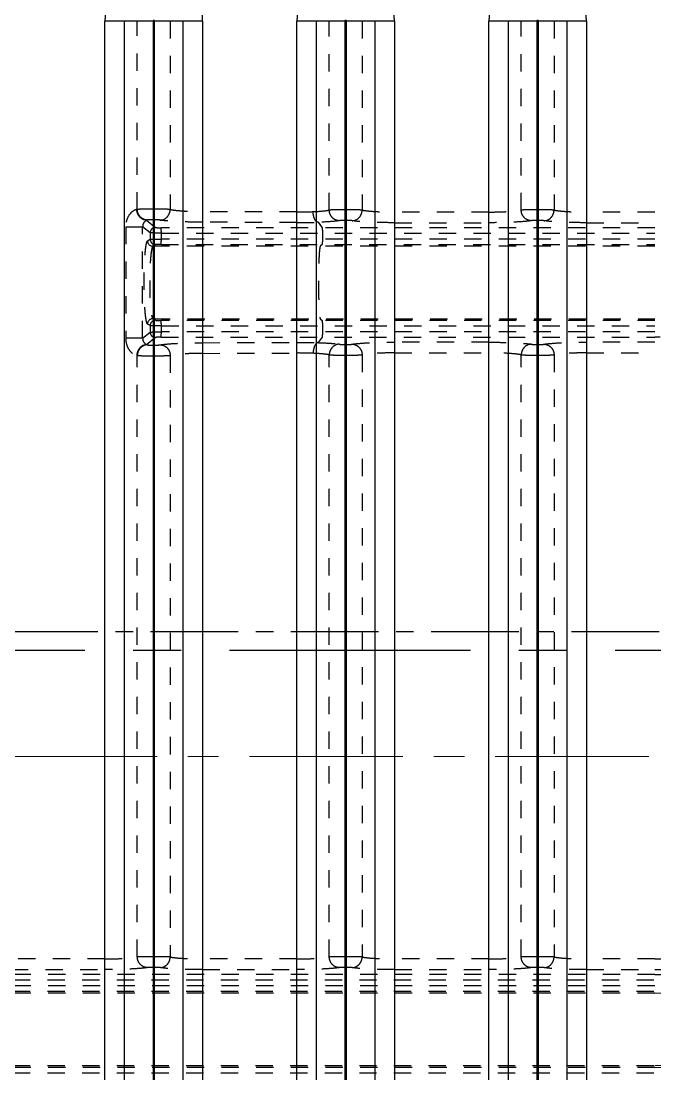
# Model space of a CAD drawing. Header units: millimetres. Extents: x 1572 to 4063, y -10865 to -3081.
# Drawn here: x 2630.3 to 2690.1, y -3748.5 to -3649.3 of the extents above; entities that cross this region are included whole.
import ezdxf

# ---------------------------------------------------------------- set-up
doc = ezdxf.new("R2010")
doc.units = ezdxf.units.MM
doc.header["$LTSCALE"] = 16.335
doc.linetypes.add('CENTER', pattern=[0.6, 0.375, -0.075, 0.075, -0.075])
doc.linetypes.add('HIDDEN', pattern=[0.2, 0.1, -0.1])
doc.layers.get('0').update_dxf_attribs({"linetype": 'CONTINUOUS'})
doc.layers.add('center', color=1, linetype='CENTER', lineweight=9)
doc.layers.add('DEFAULT_2', color=8, linetype='HIDDEN')

# ---------------------------------------------------------------- blocks, each defined once
blk = doc.blocks.new('256')
at = {"color": 7, "linetype": 'Continuous'}
for p, q in [((2594.381, -3160.785), (2594.381, -3017.07)), ((2596.234, -3160.785), (2596.234, -3017.07)), ((2598.921, -3017.07), (2598.921, -3160.785)), ((2599.054, -3160.785), (2599.054, -3017.07)), ((2601.741, -3017.07), (2601.741, -3160.785)), ((2603.594, -3017.07), (2603.594, -3160.785)), ((2612.471, -3160.785), (2612.471, -3017.07)), ((2614.324, -3160.785), (2614.324, -3017.07)), ((2617.011, -3017.07), (2617.011, -3160.785)), ((2617.144, -3160.785), (2617.144, -3017.07)), ((2619.831, -3017.07), (2619.831, -3160.785)), ((2621.684, -3017.07), (2621.684, -3160.785)), ((2630.561, -3160.785), (2630.561, -3017.07)), ((2632.414, -3160.785), (2632.414, -3017.07)), ((2635.101, -3017.07), (2635.101, -3160.785)), ((2635.234, -3160.785), (2635.234, -3017.07)), ((2637.921, -3017.07), (2637.921, -3160.785)), ((2639.774, -3017.07), (2639.774, -3160.785)), ((2594.381, -3160.785), (2598.921, -3160.785)), ((2599.054, -3160.785), (2603.594, -3160.785)), ((2612.471, -3160.785), (2617.011, -3160.785)), ((2617.144, -3160.785), (2621.684, -3160.785)), ((2630.561, -3160.785), (2635.101, -3160.785)), ((2635.234, -3160.785), (2639.774, -3160.785))]:
    blk.add_line(p, q, dxfattribs=at)
for centre, radius, end in [((2598.987, -3160.785), 4.606, 360), ((2598.987, -3160.785), 0.0669, 0), ((2617.077, -3160.785), 4.606, 360), ((2617.077, -3160.785), 0.0669, 0), ((2635.167, -3160.785), 4.606, 360), ((2635.167, -3160.785), 0.0669, 0)]:
    blk.add_arc(centre, radius, 180, end, dxfattribs=at)
at = {"layer": 'DEFAULT_2', "color": 8, "linetype": 'HIDDEN'}
for p, q in [((2736.672, -3061.724), (2587.932, -3061.724)), ((2587.932, -3062.226), (2736.672, -3062.226)), ((2736.672, -3062.4), (2587.932, -3062.4)), ((2587.932, -3069.225), (2736.672, -3069.225)), ((2736.672, -3069.399), (2587.932, -3069.399)), ((2587.932, -3069.901), (2736.672, -3069.901)), ((2736.672, -3070.463), (2587.932, -3070.463)), ((2587.932, -3070.964), (2736.672, -3070.964)), ((2594.382, -3071.442), (2587.932, -3071.442)), ((2599.055, -3071.653), (2598.92, -3071.653)), ((2612.472, -3071.442), (2603.592, -3071.442)), ((2617.145, -3071.653), (2617.01, -3071.653)), ((2630.562, -3071.442), (2621.682, -3071.442)), ((2635.235, -3071.653), (2635.1, -3071.653)), ((2648.652, -3071.442), (2639.772, -3071.442)), ((2587.932, -3072.445), (2594.381, -3072.445)), ((2597.438, -3129.345), (2597.438, -3072.63)), ((2598.921, -3072.655), (2599.054, -3072.655)), ((2600.537, -3072.63), (2600.537, -3129.345)), ((2603.594, -3072.445), (2612.471, -3072.445)), ((2615.528, -3129.345), (2615.528, -3072.63)), ((2617.011, -3072.655), (2617.144, -3072.655)), ((2618.627, -3072.63), (2618.627, -3129.345)), ((2621.684, -3072.445), (2630.561, -3072.445)), ((2633.618, -3129.286), (2633.618, -3072.63)), ((2635.101, -3072.655), (2635.234, -3072.655)), ((2636.717, -3072.63), (2636.717, -3129.282)), ((2639.774, -3072.445), (2648.651, -3072.445)), ((2594.381, -3129.53), (2587.932, -3129.53)), ((2599.054, -3129.319), (2598.921, -3129.319)), ((2612.471, -3129.53), (2603.594, -3129.53)), ((2617.144, -3129.319), (2617.011, -3129.319)), ((2630.561, -3129.485), (2621.684, -3129.518)), ((2635.234, -3129.258), (2635.101, -3129.258)), ((2587.932, -3130.533), (2594.382, -3130.533)), ((2598.92, -3130.322), (2599.055, -3130.322)), ((2603.592, -3130.533), (2612.472, -3130.533)), ((2617.01, -3130.322), (2617.144, -3130.322)), ((2617.077, -3130.322), (2617.077, -3142.003)), ((2619.3, -3131.011), (2619.688, -3130.494)), ((2630.566, -3130.488), (2621.687, -3130.521)), ((2635.003, -3130.977), (2635.856, -3130.294)), ((2635.238, -3130.26), (2635.104, -3130.261)), ((2634.477, -3131.011), (2587.932, -3131.011)), ((2587.932, -3131.512), (2634.452, -3131.512)), ((2619.276, -3132.074), (2619.276, -3131.512)), ((2634.452, -3131.512), (2634.452, -3132.074)), ((2636.214, -3130.91), (2635.506, -3131.478)), ((2635.506, -3132.1), (2635.506, -3131.478)), ((2636.214, -3130.91), (2636.214, -3141.415)), ((2636.214, -3130.91), (2637.81, -3130.91)), ((2637.81, -3141.415), (2637.81, -3130.91)), ((2634.452, -3132.074), (2587.932, -3132.074)), ((2587.932, -3132.576), (2634.477, -3132.576)), ((2635.251, -3132.75), (2587.932, -3132.75)), ((2619.475, -3132.75), (2619.301, -3132.576)), ((2635.251, -3132.75), (2635.004, -3132.601)), ((2635.506, -3132.1), (2635.753, -3132.248)), ((2587.932, -3139.575), (2635.251, -3139.575)), ((2634.477, -3139.749), (2587.932, -3139.749)), ((2619.301, -3139.749), (2619.475, -3139.575)), ((2635.004, -3139.723), (2635.251, -3139.575)), ((2587.932, -3140.251), (2634.452, -3140.251)), ((2634.452, -3140.813), (2587.932, -3140.813)), ((2619.276, -3140.813), (2619.276, -3140.251)), ((2634.452, -3140.251), (2634.452, -3140.813)), ((2635.753, -3140.077), (2635.506, -3140.225)), ((2635.506, -3140.846), (2635.506, -3140.225)), ((2587.932, -3141.314), (2634.477, -3141.314)), ((2594.382, -3141.792), (2587.932, -3141.792)), ((2612.472, -3141.792), (2603.592, -3141.792)), ((2619.688, -3141.831), (2619.3, -3141.314)), ((2621.687, -3141.804), (2630.566, -3141.837)), ((2635.856, -3142.031), (2635.003, -3141.348)), ((2635.506, -3140.846), (2636.214, -3141.415)), ((2637.81, -3141.415), (2636.214, -3141.415)), ((2587.932, -3142.795), (2594.381, -3142.795)), ((2599.055, -3142.003), (2598.92, -3142.003)), ((2603.594, -3142.795), (2612.471, -3142.795)), ((2617.144, -3142.003), (2617.01, -3142.003)), ((2635.104, -3142.064), (2635.238, -3142.064)), ((2597.438, -3160.785), (2597.438, -3142.98)), ((2598.921, -3143.005), (2599.054, -3143.005)), ((2600.537, -3142.98), (2600.537, -3160.785)), ((2615.528, -3160.785), (2615.528, -3142.98)), ((2617.011, -3143.005), (2617.144, -3143.005)), ((2618.627, -3142.98), (2618.627, -3160.785)), ((2621.684, -3142.823), (2630.561, -3142.823)), ((2633.618, -3160.785), (2633.618, -3143.039)), ((2635.101, -3143.067), (2635.234, -3143.067)), ((2636.717, -3143.043), (2636.717, -3160.785))]:
    blk.add_line(p, q, dxfattribs=at)
at = {"layer": 'DEFAULT_2', "color": 1, "linetype": 'CENTER', "ltscale": 1.349153}
blk.add_line((2494.972, -3103.266), (2829.633, -3103.266), dxfattribs=at)
at = {"layer": 'DEFAULT_2', "color": 8, "linetype": 'HIDDEN'}
for centre, radius, start, end in [((2587.932, -3087.922), 27.261, 90, 180), ((2587.932, -3087.922), 25.696, 90, 180), ((2587.932, -3087.922), 25.522, 90, 180), ((2587.932, -3087.922), 18.698, 90, 180), ((2587.932, -3087.922), 16.959, 90, 180), ((2587.932, -3087.922), 16.48, 90, 99.02842), ((2587.932, -3087.922), 15.478, 90, 99.02842), ((2587.932, -3114.052), 16.959, 180, 270), ((2587.932, -3114.052), 15.478, 260.97158, 270), ((2637.243, -3126.791), 2.546, 258.07656, 259.16299), ((2587.932, -3114.052), 16.48, 260.97158, 270), ((2636.468, -3126.125), 4.213, 260.79558, 261.64319), ((2635.249, -3132.246), 0.504, 270.20986, 359.76958), ((2635.249, -3140.078), 0.504, 0.20884, 89.78932), ((2621.413, -3195.708), 53.905, 89.70876, 91.83451), ((2636.468, -3146.199), 4.213, 98.3568, 99.2044), ((2637.243, -3145.534), 2.546, 100.83701, 101.92344)]:
    blk.add_arc(centre, radius, start, end, dxfattribs=at)
for points, knots in [([(2594.382, -3071.442), (2594.799, -3071.442), (2595.596, -3071.45), (2596.707, -3071.485), (2597.618, -3071.539), (2598.149, -3071.591), (2598.365, -3071.627)], [0, 0, 0, 0, 0.313214, 0.599702, 0.835209, 1, 1, 1, 1]), ([(2598.365, -3071.627), (2598.25, -3071.63), (2598.006, -3071.688), (2597.697, -3071.916), (2597.492, -3072.25), (2597.441, -3072.506), (2597.438, -3072.63)], [0, 0, 0, 0, 0.230879, 0.487464, 0.751872, 1, 1, 1, 1]), ([(2598.365, -3071.627), (2598.439, -3071.639), (2598.624, -3071.648), (2598.81, -3071.653), (2598.92, -3071.653)], [0, 0, 0, 0, 0.403409, 1, 1, 1, 1]), ([(2599.055, -3071.653), (2599.165, -3071.653), (2599.35, -3071.648), (2599.536, -3071.639), (2599.61, -3071.627)], [0, 0, 0, 0, 0.596745, 1, 1, 1, 1]), ([(2599.61, -3071.627), (2599.826, -3071.591), (2600.357, -3071.539), (2601.268, -3071.485), (2602.379, -3071.45), (2603.176, -3071.442), (2603.592, -3071.442)], [0, 0, 0, 0, 0.164791, 0.400299, 0.686785, 1, 1, 1, 1]), ([(2599.61, -3071.627), (2599.725, -3071.63), (2599.969, -3071.688), (2600.278, -3071.916), (2600.483, -3072.25), (2600.534, -3072.506), (2600.537, -3072.63)], [0, 0, 0, 0, 0.230886, 0.487476, 0.751881, 1, 1, 1, 1]), ([(2612.472, -3071.442), (2612.889, -3071.442), (2613.686, -3071.45), (2614.797, -3071.485), (2615.708, -3071.539), (2616.239, -3071.591), (2616.455, -3071.627)], [0, 0, 0, 0, 0.313214, 0.599702, 0.835209, 1, 1, 1, 1]), ([(2616.455, -3071.627), (2616.34, -3071.63), (2616.096, -3071.688), (2615.787, -3071.916), (2615.582, -3072.25), (2615.531, -3072.506), (2615.528, -3072.63)], [0, 0, 0, 0, 0.230879, 0.487464, 0.751872, 1, 1, 1, 1]), ([(2616.455, -3071.627), (2616.529, -3071.639), (2616.714, -3071.648), (2616.9, -3071.653), (2617.01, -3071.653)], [0, 0, 0, 0, 0.403409, 1, 1, 1, 1]), ([(2617.145, -3071.653), (2617.255, -3071.653), (2617.44, -3071.648), (2617.626, -3071.639), (2617.7, -3071.627)], [0, 0, 0, 0, 0.596745, 1, 1, 1, 1]), ([(2617.7, -3071.627), (2617.916, -3071.591), (2618.447, -3071.539), (2619.358, -3071.485), (2620.469, -3071.45), (2621.266, -3071.442), (2621.682, -3071.442)], [0, 0, 0, 0, 0.164791, 0.400299, 0.686785, 1, 1, 1, 1]), ([(2617.7, -3071.627), (2617.815, -3071.63), (2618.059, -3071.688), (2618.368, -3071.916), (2618.573, -3072.25), (2618.624, -3072.506), (2618.627, -3072.63)], [0, 0, 0, 0, 0.230886, 0.487476, 0.751881, 1, 1, 1, 1]), ([(2630.562, -3071.442), (2630.979, -3071.442), (2631.776, -3071.45), (2632.887, -3071.485), (2633.798, -3071.539), (2634.329, -3071.591), (2634.545, -3071.627)], [0, 0, 0, 0, 0.313214, 0.599702, 0.835209, 1, 1, 1, 1]), ([(2634.545, -3071.627), (2634.43, -3071.63), (2634.186, -3071.688), (2633.877, -3071.916), (2633.672, -3072.25), (2633.621, -3072.506), (2633.618, -3072.63)], [0, 0, 0, 0, 0.230879, 0.487464, 0.751872, 1, 1, 1, 1]), ([(2634.545, -3071.627), (2634.619, -3071.639), (2634.804, -3071.648), (2634.99, -3071.653), (2635.1, -3071.653)], [0, 0, 0, 0, 0.403409, 1, 1, 1, 1]), ([(2635.235, -3071.653), (2635.345, -3071.653), (2635.53, -3071.648), (2635.716, -3071.639), (2635.79, -3071.627)], [0, 0, 0, 0, 0.596745, 1, 1, 1, 1]), ([(2635.79, -3071.627), (2636.006, -3071.591), (2636.537, -3071.539), (2637.448, -3071.485), (2638.559, -3071.45), (2639.356, -3071.442), (2639.772, -3071.442)], [0, 0, 0, 0, 0.164791, 0.400299, 0.686785, 1, 1, 1, 1]), ([(2635.79, -3071.627), (2635.905, -3071.63), (2636.149, -3071.688), (2636.458, -3071.916), (2636.663, -3072.25), (2636.714, -3072.506), (2636.717, -3072.63)], [0, 0, 0, 0, 0.230886, 0.487476, 0.751881, 1, 1, 1, 1]), ([(2597.438, -3072.63), (2597.273, -3072.594), (2596.865, -3072.542), (2596.166, -3072.487), (2595.313, -3072.453), (2594.701, -3072.445), (2594.381, -3072.445)], [0, 0, 0, 0, 0.165703, 0.400853, 0.687082, 1, 1, 1, 1]), ([(2597.438, -3072.63), (2597.635, -3072.642), (2598.13, -3072.651), (2598.624, -3072.655), (2598.921, -3072.655)], [0, 0, 0, 0, 0.399792, 1, 1, 1, 1]), ([(2599.054, -3072.655), (2599.351, -3072.655), (2599.845, -3072.651), (2600.339, -3072.642), (2600.537, -3072.63)], [0, 0, 0, 0, 0.600202, 1, 1, 1, 1]), ([(2603.594, -3072.445), (2603.274, -3072.445), (2602.662, -3072.453), (2601.809, -3072.487), (2601.11, -3072.542), (2600.702, -3072.594), (2600.537, -3072.63)], [0, 0, 0, 0, 0.312925, 0.599149, 0.834301, 1, 1, 1, 1]), ([(2615.528, -3072.63), (2615.363, -3072.594), (2614.955, -3072.542), (2614.256, -3072.487), (2613.403, -3072.453), (2612.791, -3072.445), (2612.471, -3072.445)], [0, 0, 0, 0, 0.165703, 0.400853, 0.687082, 1, 1, 1, 1]), ([(2615.528, -3072.63), (2615.725, -3072.642), (2616.22, -3072.651), (2616.714, -3072.655), (2617.011, -3072.655)], [0, 0, 0, 0, 0.399792, 1, 1, 1, 1]), ([(2617.144, -3072.655), (2617.441, -3072.655), (2617.935, -3072.651), (2618.429, -3072.642), (2618.627, -3072.63)], [0, 0, 0, 0, 0.600202, 1, 1, 1, 1]), ([(2621.684, -3072.445), (2621.364, -3072.445), (2620.752, -3072.453), (2619.899, -3072.487), (2619.2, -3072.542), (2618.792, -3072.594), (2618.627, -3072.63)], [0, 0, 0, 0, 0.312925, 0.599149, 0.834301, 1, 1, 1, 1]), ([(2633.618, -3072.63), (2633.453, -3072.594), (2633.045, -3072.542), (2632.346, -3072.487), (2631.493, -3072.453), (2630.881, -3072.445), (2630.561, -3072.445)], [0, 0, 0, 0, 0.165703, 0.400853, 0.687082, 1, 1, 1, 1]), ([(2633.618, -3072.63), (2633.815, -3072.642), (2634.31, -3072.651), (2634.804, -3072.655), (2635.101, -3072.655)], [0, 0, 0, 0, 0.399792, 1, 1, 1, 1]), ([(2635.234, -3072.655), (2635.531, -3072.655), (2636.025, -3072.651), (2636.519, -3072.642), (2636.717, -3072.63)], [0, 0, 0, 0, 0.600202, 1, 1, 1, 1]), ([(2639.774, -3072.445), (2639.454, -3072.445), (2638.842, -3072.453), (2637.989, -3072.487), (2637.29, -3072.542), (2636.882, -3072.594), (2636.717, -3072.63)], [0, 0, 0, 0, 0.312925, 0.599149, 0.834301, 1, 1, 1, 1]), ([(2594.381, -3129.53), (2594.701, -3129.53), (2595.313, -3129.522), (2596.166, -3129.488), (2596.865, -3129.433), (2597.273, -3129.381), (2597.438, -3129.345)], [0, 0, 0, 0, 0.312925, 0.599149, 0.834301, 1, 1, 1, 1]), ([(2598.921, -3129.319), (2598.624, -3129.319), (2598.13, -3129.324), (2597.635, -3129.333), (2597.438, -3129.345)], [0, 0, 0, 0, 0.600202, 1, 1, 1, 1]), ([(2598.365, -3130.348), (2598.25, -3130.344), (2598.006, -3130.287), (2597.697, -3130.059), (2597.492, -3129.725), (2597.441, -3129.469), (2597.438, -3129.345)], [0, 0, 0, 0, 0.230886, 0.487476, 0.751881, 1, 1, 1, 1]), ([(2600.537, -3129.345), (2600.339, -3129.333), (2599.845, -3129.324), (2599.351, -3129.319), (2599.054, -3129.319)], [0, 0, 0, 0, 0.399792, 1, 1, 1, 1]), ([(2599.61, -3130.348), (2599.725, -3130.344), (2599.969, -3130.287), (2600.278, -3130.059), (2600.483, -3129.725), (2600.534, -3129.469), (2600.537, -3129.345)], [0, 0, 0, 0, 0.230879, 0.487464, 0.751872, 1, 1, 1, 1]), ([(2600.537, -3129.345), (2600.702, -3129.381), (2601.11, -3129.433), (2601.809, -3129.488), (2602.662, -3129.522), (2603.274, -3129.53), (2603.594, -3129.53)], [0, 0, 0, 0, 0.165703, 0.400853, 0.687082, 1, 1, 1, 1]), ([(2612.471, -3129.53), (2612.791, -3129.53), (2613.403, -3129.522), (2614.256, -3129.488), (2614.955, -3129.433), (2615.363, -3129.381), (2615.528, -3129.345)], [0, 0, 0, 0, 0.312925, 0.599149, 0.834301, 1, 1, 1, 1]), ([(2617.011, -3129.319), (2616.714, -3129.319), (2616.22, -3129.324), (2615.725, -3129.333), (2615.528, -3129.345)], [0, 0, 0, 0, 0.600202, 1, 1, 1, 1]), ([(2616.455, -3130.348), (2616.34, -3130.344), (2616.096, -3130.287), (2615.787, -3130.059), (2615.582, -3129.725), (2615.531, -3129.469), (2615.528, -3129.345)], [0, 0, 0, 0, 0.230886, 0.487476, 0.751881, 1, 1, 1, 1]), ([(2618.627, -3129.345), (2618.429, -3129.333), (2617.935, -3129.324), (2617.441, -3129.319), (2617.144, -3129.319)], [0, 0, 0, 0, 0.399791, 1, 1, 1, 1]), ([(2617.701, -3130.347), (2617.816, -3130.344), (2618.059, -3130.286), (2618.368, -3130.058), (2618.573, -3129.724), (2618.624, -3129.468), (2618.627, -3129.345)], [0, 0, 0, 0, 0.230894, 0.487469, 0.751862, 1, 1, 1, 1]), ([(2618.627, -3129.345), (2618.83, -3129.389), (2619.338, -3129.446), (2619.847, -3129.478), (2620.149, -3129.491)], [0, 0, 0, 0, 0.40761, 1, 1, 1, 1]), ([(2619.688, -3130.494), (2619.75, -3130.485), (2619.846, -3130.424), (2619.941, -3130.303), (2620.041, -3130.12), (2620.121, -3129.844), (2620.146, -3129.61), (2620.149, -3129.491)], [0, 0, 0, 0, 0.161238, 0.269748, 0.397499, 0.694263, 1, 1, 1, 1]), ([(2620.149, -3129.491), (2620.27, -3129.496), (2620.782, -3129.514), (2621.293, -3129.52), (2621.684, -3129.518)], [0, 0, 0, 0, 0.237194, 1, 1, 1, 1]), ([(2630.561, -3129.485), (2630.881, -3129.484), (2631.493, -3129.473), (2632.346, -3129.435), (2633.045, -3129.377), (2633.453, -3129.323), (2633.618, -3129.286)], [0, 0, 0, 0, 0.312876, 0.599075, 0.834241, 1, 1, 1, 1]), ([(2635.101, -3129.258), (2634.804, -3129.259), (2634.31, -3129.264), (2633.815, -3129.274), (2633.618, -3129.286)], [0, 0, 0, 0, 0.600196, 1, 1, 1, 1]), ([(2634.548, -3130.289), (2634.433, -3130.286), (2634.189, -3130.229), (2633.878, -3130.001), (2633.672, -3129.667), (2633.621, -3129.41), (2633.618, -3129.286)], [0, 0, 0, 0, 0.230823, 0.487459, 0.751928, 1, 1, 1, 1]), ([(2636.717, -3129.282), (2636.519, -3129.27), (2636.025, -3129.261), (2635.531, -3129.257), (2635.234, -3129.258)], [0, 0, 0, 0, 0.399786, 1, 1, 1, 1]), ([(2635.794, -3130.284), (2635.909, -3130.28), (2636.151, -3130.222), (2636.46, -3129.994), (2636.663, -3129.66), (2636.714, -3129.405), (2636.717, -3129.282)], [0, 0, 0, 0, 0.230941, 0.487478, 0.751822, 1, 1, 1, 1]), ([(2635.856, -3130.294), (2635.969, -3130.29), (2636.208, -3130.231), (2636.511, -3130.002), (2636.711, -3129.669), (2636.761, -3129.414), (2636.764, -3129.291)], [0, 0, 0, 0, 0.229277, 0.485168, 0.750301, 1, 1, 1, 1]), ([(2637.81, -3130.91), (2637.81, -3130.697), (2637.748, -3130.282), (2637.489, -3129.758), (2637.139, -3129.42), (2636.876, -3129.313), (2636.764, -3129.291)], [0, 0, 0, 0, 0.309481, 0.598018, 0.83395, 1, 1, 1, 1]), ([(2598.365, -3130.348), (2598.149, -3130.384), (2597.618, -3130.436), (2596.707, -3130.49), (2595.596, -3130.525), (2594.799, -3130.533), (2594.382, -3130.533)], [0, 0, 0, 0, 0.164791, 0.400299, 0.686785, 1, 1, 1, 1]), ([(2598.92, -3130.322), (2598.81, -3130.322), (2598.624, -3130.327), (2598.438, -3130.335), (2598.365, -3130.348)], [0, 0, 0, 0, 0.596745, 1, 1, 1, 1]), ([(2599.61, -3130.348), (2599.536, -3130.335), (2599.35, -3130.327), (2599.165, -3130.322), (2599.055, -3130.322)], [0, 0, 0, 0, 0.403409, 1, 1, 1, 1]), ([(2603.592, -3130.533), (2603.176, -3130.533), (2602.379, -3130.525), (2601.268, -3130.49), (2600.357, -3130.436), (2599.826, -3130.384), (2599.61, -3130.348)], [0, 0, 0, 0, 0.313214, 0.599702, 0.835209, 1, 1, 1, 1]), ([(2616.455, -3130.348), (2616.239, -3130.384), (2615.708, -3130.436), (2614.797, -3130.49), (2613.686, -3130.525), (2612.889, -3130.533), (2612.472, -3130.533)], [0, 0, 0, 0, 0.164791, 0.400299, 0.686785, 1, 1, 1, 1]), ([(2617.01, -3130.322), (2616.9, -3130.322), (2616.714, -3130.327), (2616.528, -3130.335), (2616.455, -3130.348)], [0, 0, 0, 0, 0.596745, 1, 1, 1, 1]), ([(2617.701, -3130.347), (2617.627, -3130.335), (2617.441, -3130.327), (2617.256, -3130.322), (2617.145, -3130.322)], [0, 0, 0, 0, 0.403231, 1, 1, 1, 1]), ([(2619.688, -3130.494), (2619.293, -3130.481), (2618.63, -3130.449), (2617.967, -3130.391), (2617.701, -3130.347)], [0, 0, 0, 0, 0.593886, 1, 1, 1, 1]), ([(2621.687, -3130.521), (2621.514, -3130.521), (2620.848, -3130.521), (2620.181, -3130.51), (2619.688, -3130.494)], [0, 0, 0, 0, 0.25926, 1, 1, 1, 1]), ([(2634.548, -3130.289), (2634.332, -3130.325), (2633.802, -3130.379), (2632.89, -3130.437), (2631.78, -3130.476), (2630.983, -3130.487), (2630.566, -3130.488)], [0, 0, 0, 0, 0.164825, 0.400338, 0.686809, 1, 1, 1, 1]), ([(2635.104, -3130.261), (2634.993, -3130.261), (2634.808, -3130.267), (2634.622, -3130.276), (2634.548, -3130.289)], [0, 0, 0, 0, 0.596698, 1, 1, 1, 1]), ([(2635.794, -3130.284), (2635.72, -3130.272), (2635.534, -3130.264), (2635.349, -3130.26), (2635.238, -3130.26)], [0, 0, 0, 0, 0.403302, 1, 1, 1, 1]), ([(2636.214, -3130.91), (2636.216, -3130.754), (2636.121, -3130.5), (2635.929, -3130.344), (2635.856, -3130.294)], [0, 0, 0, 0, 0.63696, 1, 1, 1, 1]), ([(2619.276, -3131.512), (2619.276, -3131.451), (2619.277, -3131.337), (2619.281, -3131.201), (2619.286, -3131.112), (2619.29, -3131.064), (2619.295, -3131.032), (2619.297, -3131.015), (2619.3, -3131.011)], [0, 0, 0, 0, 0.365914, 0.681941, 0.806493, 0.902816, 0.967907, 1, 1, 1, 1]), ([(2634.477, -3131.011), (2634.473, -3131.016), (2634.471, -3131.034), (2634.465, -3131.068), (2634.462, -3131.116), (2634.457, -3131.201), (2634.453, -3131.335), (2634.452, -3131.448), (2634.452, -3131.512)], [0, 0, 0, 0, 0.035488, 0.106174, 0.204884, 0.322359, 0.618466, 1, 1, 1, 1]), ([(2635.506, -3131.478), (2635.495, -3131.483), (2635.459, -3131.486), (2635.389, -3131.493), (2635.287, -3131.498), (2635.098, -3131.505), (2634.816, -3131.511), (2634.579, -3131.512), (2634.452, -3131.512)], [0, 0, 0, 0, 0.033873, 0.101019, 0.199328, 0.325013, 0.639917, 1, 1, 1, 1]), ([(2634.477, -3131.011), (2634.54, -3131.011), (2634.658, -3131.009), (2634.799, -3131.004), (2634.894, -3130.997), (2634.945, -3130.991), (2634.98, -3130.985), (2634.998, -3130.981), (2635.003, -3130.977)], [0, 0, 0, 0, 0.358591, 0.672544, 0.798198, 0.896643, 0.964469, 1, 1, 1, 1]), ([(2635.506, -3131.478), (2635.505, -3131.35), (2635.397, -3131.085), (2635.131, -3130.977), (2635.003, -3130.977)], [0, 0, 0, 0, 0.500243, 1, 1, 1, 1]), ([(2619.301, -3132.576), (2619.297, -3132.573), (2619.295, -3132.556), (2619.29, -3132.526), (2619.287, -3132.478), (2619.281, -3132.388), (2619.277, -3132.251), (2619.276, -3132.136), (2619.276, -3132.074)], [0, 0, 0, 0, 0.029546, 0.092805, 0.18816, 0.312602, 0.630534, 1, 1, 1, 1]), ([(2619.644, -3136.162), (2619.644, -3135.948), (2619.642, -3135.525), (2619.633, -3134.911), (2619.618, -3134.342), (2619.598, -3133.838), (2619.573, -3133.418), (2619.549, -3133.127), (2619.527, -3132.947), (2619.511, -3132.854), (2619.496, -3132.792), (2619.483, -3132.759), (2619.475, -3132.75)], [0, 0, 0, 0, 0.188144, 0.36988, 0.538155, 0.687159, 0.811651, 0.907132, 0.942954, 0.970395, 0.989354, 1, 1, 1, 1]), ([(2634.452, -3132.074), (2634.579, -3132.074), (2634.816, -3132.075), (2635.098, -3132.079), (2635.287, -3132.085), (2635.389, -3132.089), (2635.459, -3132.094), (2635.494, -3132.096), (2635.506, -3132.1)], [0, 0, 0, 0, 0.360227, 0.675257, 0.800978, 0.899286, 0.966363, 1, 1, 1, 1]), ([(2634.452, -3132.074), (2634.452, -3132.139), (2634.453, -3132.254), (2634.457, -3132.388), (2634.462, -3132.474), (2634.466, -3132.522), (2634.471, -3132.554), (2634.473, -3132.572), (2634.477, -3132.576)], [0, 0, 0, 0, 0.385865, 0.68417, 0.801037, 0.898567, 0.967284, 1, 1, 1, 1]), ([(2635.004, -3132.601), (2634.999, -3132.598), (2634.98, -3132.596), (2634.946, -3132.591), (2634.895, -3132.587), (2634.8, -3132.581), (2634.659, -3132.577), (2634.54, -3132.576), (2634.477, -3132.576)], [0, 0, 0, 0, 0.034584, 0.101927, 0.199995, 0.325593, 0.640693, 1, 1, 1, 1]), ([(2635.004, -3132.601), (2635.132, -3132.601), (2635.398, -3132.494), (2635.505, -3132.228), (2635.506, -3132.1)], [0, 0, 0, 0, 0.499569, 1, 1, 1, 1]), ([(2635.251, -3139.575), (2635.264, -3139.567), (2635.288, -3139.536), (2635.331, -3139.434), (2635.377, -3139.23), (2635.425, -3138.908), (2635.468, -3138.487), (2635.504, -3137.983), (2635.54, -3137.199), (2635.557, -3136.162), (2635.54, -3135.125), (2635.504, -3134.341), (2635.468, -3133.837), (2635.425, -3133.416), (2635.377, -3133.094), (2635.331, -3132.891), (2635.287, -3132.789), (2635.264, -3132.757), (2635.251, -3132.75)], [0, 0, 0, 0, 0.006364, 0.016408, 0.048537, 0.096364, 0.158406, 0.232577, 0.316246, 0.500019, 0.683785, 0.767458, 0.841614, 0.903652, 0.951473, 0.98358, 0.99363, 1, 1, 1, 1]), ([(2635.753, -3132.248), (2635.767, -3132.258), (2635.792, -3132.295), (2635.84, -3132.411), (2635.89, -3132.643), (2635.942, -3133.012), (2635.988, -3133.495), (2636.027, -3134.073), (2636.066, -3134.973), (2636.084, -3136.162), (2636.066, -3137.352), (2636.027, -3138.251), (2635.988, -3138.83), (2635.942, -3139.313), (2635.89, -3139.681), (2635.84, -3139.913), (2635.792, -3140.03), (2635.767, -3140.067), (2635.753, -3140.077)], [0, 0, 0, 0, 0.006419, 0.016339, 0.04805, 0.095852, 0.158003, 0.232235, 0.315998, 0.500011, 0.684021, 0.767782, 0.84201, 0.904159, 0.951956, 0.983661, 0.993581, 1, 1, 1, 1]), ([(2619.475, -3139.575), (2619.483, -3139.566), (2619.496, -3139.533), (2619.511, -3139.471), (2619.527, -3139.378), (2619.549, -3139.198), (2619.573, -3138.907), (2619.598, -3138.487), (2619.618, -3137.983), (2619.633, -3137.413), (2619.642, -3136.799), (2619.644, -3136.377), (2619.644, -3136.162)], [0, 0, 0, 0, 0.010646, 0.029605, 0.057046, 0.092868, 0.188349, 0.312841, 0.461845, 0.63012, 0.811856, 1, 1, 1, 1]), ([(2619.276, -3140.251), (2619.276, -3140.189), (2619.277, -3140.073), (2619.281, -3139.937), (2619.287, -3139.847), (2619.29, -3139.799), (2619.295, -3139.769), (2619.297, -3139.752), (2619.301, -3139.749)], [0, 0, 0, 0, 0.369466, 0.687398, 0.81184, 0.907195, 0.970454, 1, 1, 1, 1]), ([(2634.477, -3139.749), (2634.473, -3139.753), (2634.471, -3139.771), (2634.466, -3139.803), (2634.462, -3139.851), (2634.457, -3139.936), (2634.453, -3140.071), (2634.452, -3140.186), (2634.452, -3140.251)], [0, 0, 0, 0, 0.032716, 0.101434, 0.198964, 0.315831, 0.614136, 1, 1, 1, 1]), ([(2634.477, -3139.749), (2634.54, -3139.749), (2634.659, -3139.747), (2634.8, -3139.743), (2634.895, -3139.738), (2634.946, -3139.734), (2634.98, -3139.729), (2634.999, -3139.726), (2635.004, -3139.723)], [0, 0, 0, 0, 0.359312, 0.674419, 0.800017, 0.898073, 0.965406, 1, 1, 1, 1]), ([(2635.506, -3140.225), (2635.505, -3140.097), (2635.398, -3139.831), (2635.132, -3139.724), (2635.004, -3139.723)], [0, 0, 0, 0, 0.50043, 1, 1, 1, 1]), ([(2619.3, -3141.314), (2619.297, -3141.31), (2619.295, -3141.293), (2619.29, -3141.261), (2619.286, -3141.213), (2619.281, -3141.123), (2619.277, -3140.988), (2619.276, -3140.874), (2619.276, -3140.813)], [0, 0, 0, 0, 0.032093, 0.097184, 0.193507, 0.318059, 0.634086, 1, 1, 1, 1]), ([(2635.506, -3140.225), (2635.494, -3140.228), (2635.459, -3140.231), (2635.389, -3140.236), (2635.287, -3140.24), (2635.098, -3140.245), (2634.816, -3140.249), (2634.579, -3140.251), (2634.452, -3140.251)], [0, 0, 0, 0, 0.03364, 0.100714, 0.199021, 0.324742, 0.639773, 1, 1, 1, 1]), ([(2634.452, -3140.813), (2634.452, -3140.877), (2634.453, -3140.99), (2634.457, -3141.123), (2634.462, -3141.209), (2634.465, -3141.257), (2634.471, -3141.29), (2634.473, -3141.309), (2634.477, -3141.314)], [0, 0, 0, 0, 0.381534, 0.677641, 0.795116, 0.893826, 0.964513, 1, 1, 1, 1]), ([(2634.452, -3140.813), (2634.579, -3140.813), (2634.816, -3140.814), (2635.098, -3140.82), (2635.287, -3140.827), (2635.389, -3140.832), (2635.459, -3140.839), (2635.495, -3140.842), (2635.506, -3140.846)], [0, 0, 0, 0, 0.360083, 0.674987, 0.80067, 0.89898, 0.96613, 1, 1, 1, 1]), ([(2594.382, -3141.792), (2594.799, -3141.792), (2595.596, -3141.8), (2596.707, -3141.835), (2597.618, -3141.889), (2598.149, -3141.941), (2598.365, -3141.977)], [0, 0, 0, 0, 0.313214, 0.599702, 0.835209, 1, 1, 1, 1]), ([(2599.61, -3141.977), (2599.826, -3141.941), (2600.357, -3141.889), (2601.268, -3141.835), (2602.379, -3141.8), (2603.176, -3141.792), (2603.592, -3141.792)], [0, 0, 0, 0, 0.164791, 0.400299, 0.686785, 1, 1, 1, 1]), ([(2612.472, -3141.792), (2612.889, -3141.792), (2613.686, -3141.8), (2614.797, -3141.835), (2615.708, -3141.889), (2616.239, -3141.941), (2616.455, -3141.977)], [0, 0, 0, 0, 0.313214, 0.599702, 0.835209, 1, 1, 1, 1]), ([(2635.003, -3141.348), (2634.999, -3141.344), (2634.98, -3141.34), (2634.946, -3141.333), (2634.894, -3141.328), (2634.8, -3141.321), (2634.659, -3141.315), (2634.54, -3141.314), (2634.477, -3141.314)], [0, 0, 0, 0, 0.035445, 0.103018, 0.201069, 0.32654, 0.641206, 1, 1, 1, 1]), ([(2635.003, -3141.348), (2635.131, -3141.347), (2635.397, -3141.24), (2635.505, -3140.974), (2635.506, -3140.846)], [0, 0, 0, 0, 0.499757, 1, 1, 1, 1]), ([(2635.856, -3142.031), (2635.929, -3141.981), (2636.121, -3141.825), (2636.216, -3141.571), (2636.214, -3141.415)], [0, 0, 0, 0, 0.363053, 1, 1, 1, 1]), ([(2636.764, -3143.034), (2636.876, -3143.012), (2637.139, -3142.905), (2637.489, -3142.567), (2637.748, -3142.043), (2637.81, -3141.628), (2637.81, -3141.415)], [0, 0, 0, 0, 0.165809, 0.40188, 0.690567, 1, 1, 1, 1]), ([(2597.438, -3142.98), (2597.273, -3142.944), (2596.865, -3142.892), (2596.166, -3142.837), (2595.313, -3142.803), (2594.701, -3142.795), (2594.381, -3142.795)], [0, 0, 0, 0, 0.165703, 0.400853, 0.687082, 1, 1, 1, 1]), ([(2598.365, -3141.977), (2598.25, -3141.98), (2598.006, -3142.038), (2597.697, -3142.266), (2597.492, -3142.6), (2597.441, -3142.856), (2597.438, -3142.98)], [0, 0, 0, 0, 0.230879, 0.487464, 0.751872, 1, 1, 1, 1]), ([(2598.365, -3141.977), (2598.439, -3141.989), (2598.624, -3141.998), (2598.81, -3142.003), (2598.92, -3142.003)], [0, 0, 0, 0, 0.403409, 1, 1, 1, 1]), ([(2599.055, -3142.003), (2599.165, -3142.003), (2599.35, -3141.998), (2599.536, -3141.989), (2599.61, -3141.977)], [0, 0, 0, 0, 0.596745, 1, 1, 1, 1]), ([(2599.61, -3141.977), (2599.725, -3141.98), (2599.969, -3142.038), (2600.278, -3142.266), (2600.483, -3142.6), (2600.534, -3142.856), (2600.537, -3142.98)], [0, 0, 0, 0, 0.230886, 0.487476, 0.751881, 1, 1, 1, 1]), ([(2603.594, -3142.795), (2603.274, -3142.795), (2602.662, -3142.803), (2601.809, -3142.837), (2601.11, -3142.892), (2600.702, -3142.944), (2600.537, -3142.98)], [0, 0, 0, 0, 0.312925, 0.599149, 0.834301, 1, 1, 1, 1]), ([(2615.528, -3142.98), (2615.363, -3142.944), (2614.955, -3142.892), (2614.256, -3142.837), (2613.403, -3142.803), (2612.791, -3142.795), (2612.471, -3142.795)], [0, 0, 0, 0, 0.165703, 0.400853, 0.687082, 1, 1, 1, 1]), ([(2616.455, -3141.977), (2616.34, -3141.98), (2616.096, -3142.038), (2615.787, -3142.266), (2615.582, -3142.6), (2615.531, -3142.856), (2615.528, -3142.98)], [0, 0, 0, 0, 0.230879, 0.487464, 0.751872, 1, 1, 1, 1]), ([(2616.455, -3141.977), (2616.529, -3141.989), (2616.714, -3141.998), (2616.9, -3142.003), (2617.01, -3142.003)], [0, 0, 0, 0, 0.403409, 1, 1, 1, 1]), ([(2617.145, -3142.003), (2617.256, -3142.003), (2617.441, -3141.998), (2617.627, -3141.99), (2617.701, -3141.977)], [0, 0, 0, 0, 0.596789, 1, 1, 1, 1]), ([(2617.701, -3141.977), (2617.967, -3141.933), (2618.63, -3141.876), (2619.293, -3141.844), (2619.688, -3141.831)], [0, 0, 0, 0, 0.406133, 1, 1, 1, 1]), ([(2617.701, -3141.977), (2617.816, -3141.981), (2618.059, -3142.038), (2618.369, -3142.266), (2618.573, -3142.601), (2618.624, -3142.856), (2618.627, -3142.98)], [0, 0, 0, 0, 0.230895, 0.487473, 0.751866, 1, 1, 1, 1]), ([(2619.688, -3141.831), (2619.749, -3141.84), (2619.845, -3141.9), (2619.94, -3142.02), (2620.04, -3142.203), (2620.121, -3142.479), (2620.146, -3142.714), (2620.149, -3142.834)], [0, 0, 0, 0, 0.160232, 0.268217, 0.395599, 0.69263, 1, 1, 1, 1]), ([(2630.566, -3141.837), (2630.983, -3141.838), (2631.78, -3141.849), (2632.89, -3141.888), (2633.802, -3141.945), (2634.332, -3141.999), (2634.548, -3142.036)], [0, 0, 0, 0, 0.313191, 0.599662, 0.835175, 1, 1, 1, 1]), ([(2634.548, -3142.036), (2634.433, -3142.039), (2634.189, -3142.096), (2633.878, -3142.324), (2633.672, -3142.658), (2633.621, -3142.915), (2633.618, -3143.039)], [0, 0, 0, 0, 0.230816, 0.487447, 0.751918, 1, 1, 1, 1]), ([(2634.548, -3142.036), (2634.622, -3142.049), (2634.808, -3142.058), (2634.993, -3142.063), (2635.104, -3142.064)], [0, 0, 0, 0, 0.403456, 1, 1, 1, 1]), ([(2635.238, -3142.064), (2635.349, -3142.065), (2635.534, -3142.06), (2635.72, -3142.053), (2635.794, -3142.041)], [0, 0, 0, 0, 0.596855, 1, 1, 1, 1]), ([(2635.794, -3142.041), (2635.909, -3142.044), (2636.151, -3142.102), (2636.46, -3142.331), (2636.663, -3142.664), (2636.714, -3142.92), (2636.717, -3143.043)], [0, 0, 0, 0, 0.230942, 0.48748, 0.751823, 1, 1, 1, 1]), ([(2635.856, -3142.031), (2635.958, -3142.035), (2636.182, -3142.085), (2636.484, -3142.294), (2636.703, -3142.629), (2636.76, -3142.899), (2636.764, -3143.034)], [0, 0, 0, 0, 0.208535, 0.454273, 0.726564, 1, 1, 1, 1]), ([(2597.438, -3142.98), (2597.635, -3142.992), (2598.13, -3143.001), (2598.624, -3143.005), (2598.921, -3143.005)], [0, 0, 0, 0, 0.399792, 1, 1, 1, 1]), ([(2599.054, -3143.005), (2599.351, -3143.005), (2599.845, -3143.001), (2600.339, -3142.992), (2600.537, -3142.98)], [0, 0, 0, 0, 0.600202, 1, 1, 1, 1]), ([(2615.528, -3142.98), (2615.725, -3142.992), (2616.22, -3143.001), (2616.714, -3143.005), (2617.011, -3143.005)], [0, 0, 0, 0, 0.399792, 1, 1, 1, 1]), ([(2617.144, -3143.005), (2617.441, -3143.005), (2617.935, -3143.001), (2618.429, -3142.992), (2618.627, -3142.98)], [0, 0, 0, 0, 0.600203, 1, 1, 1, 1]), ([(2620.149, -3142.834), (2619.847, -3142.847), (2619.338, -3142.879), (2618.83, -3142.936), (2618.627, -3142.98)], [0, 0, 0, 0, 0.592382, 1, 1, 1, 1]), ([(2621.684, -3142.807), (2621.551, -3142.806), (2621.039, -3142.807), (2620.528, -3142.817), (2620.149, -3142.834)], [0, 0, 0, 0, 0.259308, 1, 1, 1, 1]), ([(2633.618, -3143.039), (2633.453, -3143.002), (2633.045, -3142.948), (2632.346, -3142.89), (2631.493, -3142.852), (2630.881, -3142.841), (2630.561, -3142.839)], [0, 0, 0, 0, 0.165763, 0.400928, 0.687131, 1, 1, 1, 1]), ([(2633.618, -3143.039), (2633.815, -3143.051), (2634.31, -3143.061), (2634.804, -3143.066), (2635.101, -3143.066)], [0, 0, 0, 0, 0.399798, 1, 1, 1, 1]), ([(2635.234, -3143.067), (2635.531, -3143.067), (2636.025, -3143.063), (2636.519, -3143.055), (2636.717, -3143.043)], [0, 0, 0, 0, 0.600208, 1, 1, 1, 1])]:
    blk.add_open_spline(points, degree=3, knots=knots, dxfattribs=at)

msp = doc.modelspace()

# ---------------------------------------------------------------- linework, layer by layer
at = {"color": 1, "linetype": 'CENTER', "ltscale": 3.708617}
msp.add_line((2395.545, -3708.566), (2835.867, -3708.566), dxfattribs=at)
at = {"layer": 'center', "color": 1, "linetype": 'CENTER', "ltscale": 2.363514}
msp.add_line((2350.706, -3718.566), (2880.706, -3718.566), dxfattribs=at)

# ---------------------------------------------------------------- block references
at = {"rotation": 180}
msp.add_blockref('256', (5278.008, -6810.089), dxfattribs=at)

doc.saveas('drawing.dxf')
